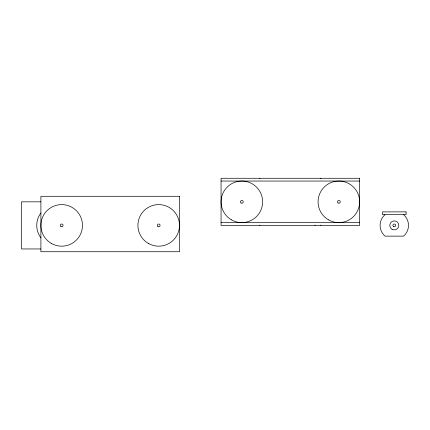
<?xml version="1.0" encoding="UTF-8"?>
<svg xmlns="http://www.w3.org/2000/svg" width="430" height="430" viewBox="0 0 430 430"><rect width="100%" height="100%" fill="white"/><g stroke="black" fill="none" stroke-linecap="round" stroke-linejoin="round"><path stroke-width="0.64" d="M221.063 181.046L359.647 181.046M40.85 201.837L21.5 201.837L21.5 248.954L40.85 248.954M221.063 222.622L359.647 222.622M320.844 178.273L320.844 178.622M320.844 225.046L320.844 225.395M315.029 225.046L315.029 225.395M259.865 178.273L259.865 178.622M259.865 225.046L259.865 225.395M403.593 214.656A14.206 14.206 0 0 1 403.593 236.134L385 236.134A14.206 14.206 0 0 1 385 214.656M40.893 237.849A20.79 20.79 0 0 1 40.893 212.936M359.647 178.273L221.063 178.273L221.063 225.395L359.647 225.395L359.647 178.273M179.487 196.29L40.904 196.29L40.904 251.727L179.487 251.727L179.487 196.29M406.076 211.882L382.517 211.882L382.517 214.656L406.076 214.656L406.076 211.882M241.074 202.981A1.387 1.387 0 0 0 243.235 201.933A1.387 1.387 0 0 0 241.246 200.59A1.387 1.387 0 0 0 241.074 202.981M231.458 219.837A20.79 20.79 0 0 0 262.639 201.837A20.79 20.79 0 0 0 231.458 183.83A20.79 20.79 0 0 0 231.458 219.837M338.082 202.981A1.387 1.387 0 0 0 340.243 201.933A1.387 1.387 0 0 0 338.254 200.59A1.387 1.387 0 0 0 338.082 202.981M328.466 219.837A20.79 20.79 0 0 0 359.647 201.837A20.79 20.79 0 0 0 328.466 183.83A20.79 20.79 0 0 0 328.466 219.837M393.6 226.594A1.387 1.387 0 0 0 395.681 225.395A1.387 1.387 0 0 0 393.6 224.191A1.387 1.387 0 0 0 393.6 226.594M392.042 229.292A4.504 4.504 0 0 0 398.798 225.395A4.504 4.504 0 0 0 392.042 221.493A4.504 4.504 0 0 0 392.042 229.292M148.307 243.396A20.79 20.79 0 0 0 179.487 225.395A20.79 20.79 0 0 0 148.307 207.389A20.79 20.79 0 0 0 148.307 243.396M158.009 226.594A1.387 1.387 0 0 0 160.084 225.395A1.387 1.387 0 0 0 158.009 224.191A1.387 1.387 0 0 0 158.009 226.594M51.294 243.396A20.79 20.79 0 0 0 82.479 225.395A20.79 20.79 0 0 0 51.294 207.389A20.79 20.79 0 0 0 51.294 243.396M60.995 226.594A1.387 1.387 0 0 0 63.076 225.395A1.387 1.387 0 0 0 60.995 224.191A1.387 1.387 0 0 0 60.995 226.594"/></g></svg>
